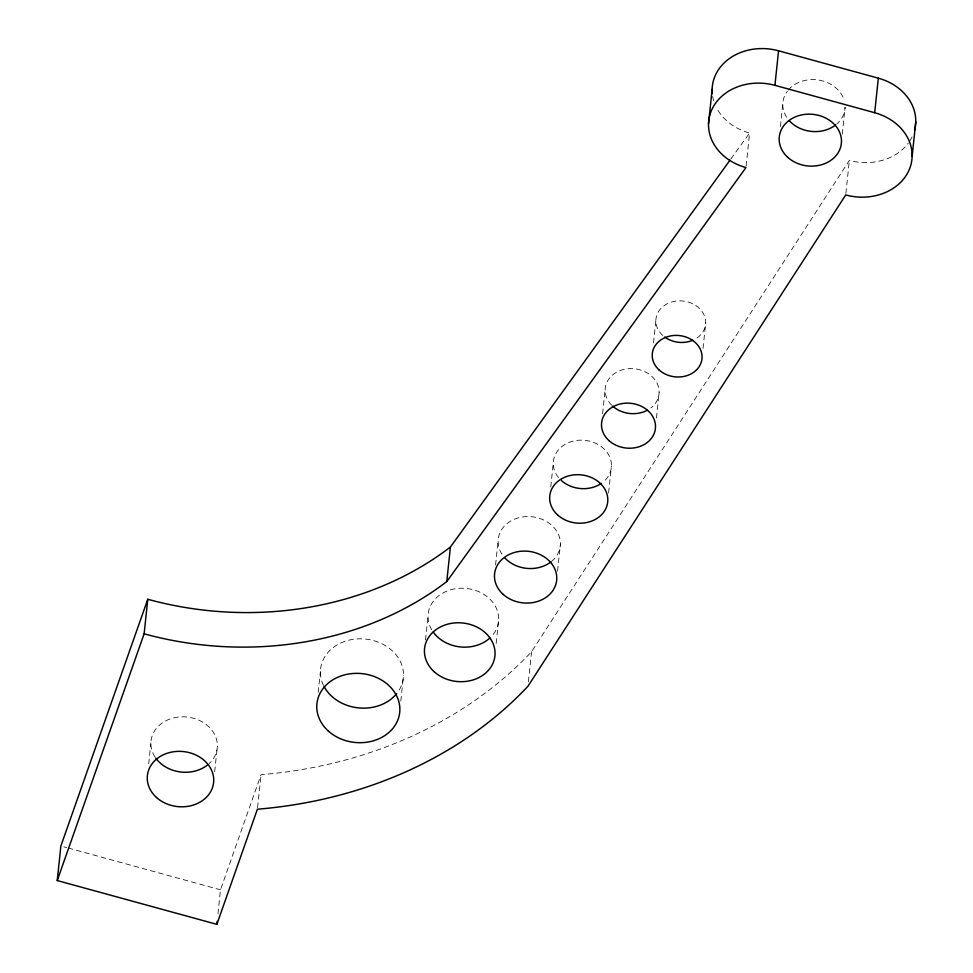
<?xml version="1.0" encoding="UTF-8"?>
<svg xmlns="http://www.w3.org/2000/svg" width="973" height="973" viewBox="0 0 973 973"><rect width="100%" height="100%" fill="white"/><g stroke="black" fill="none" stroke-linecap="round" stroke-linejoin="round"><path stroke-width="0.73" stroke-dasharray="4.87 3.65" d="M148.687 763.914L150.888 742.885M214.68 771.723L217.368 746.194M217.964 913.842L220.482 889.809L261.044 774.666A409.937 340.659 6 0 0 531.562 651.74L849.356 160.411A52.031 43.238 6 0 0 908.271 143.153M257.565 807.699L261.044 774.666M318.195 692.448L320.409 671.419M400.803 701.071L403.491 675.542M425.529 639.966L428.059 615.933M495.561 565.033L498.091 541M496.157 643.469L498.675 619.436M528.4 681.781L531.562 651.74M550.754 486.999L553.272 462.966M557.565 571.127L560.399 544.089M602.603 413.817L605.121 389.796M608.599 492.885L611.433 465.848M653.491 342.946L655.863 320.421M656.447 418.001L659.135 392.472M703.029 348.419L705.717 322.89M746.121 166.079L749.587 133.033A52.031 43.238 6 0 1 716.335 107.431M780.431 126.587L782.791 104.05M842.265 134.177L845.111 107.152A31.221 25.943 6 0 1 836.671 124.13M845.878 193.457L849.356 160.411M730.893 158.915L749.587 133.033M63.792 846.814L66.723 847.617M68.183 848.018L220.482 889.809M713.635 100.62A52.031 43.238 6 0 1 712.662 96.424M912.054 136.938A52.031 43.238 6 0 1 909.123 141.961M154.999 756.958A33.301 27.67 6 0 1 164.838 721.346A33.301 27.67 6 0 1 208.781 726.746A33.301 27.67 6 0 1 209.134 763.61M786.646 117.247A31.221 25.943 6 0 1 787.291 91.28M788.166 90.173A31.221 25.943 6 0 1 819.461 80.2A31.221 25.943 6 0 1 844.211 100.377M323.523 685.43A41.62 34.59 6 0 1 365.143 639.042A41.62 34.59 6 0 1 397.495 692.569M558.478 477.475A29.141 24.216 6 0 1 564.535 444.673A29.141 24.216 6 0 1 604.379 449.271A29.141 24.216 6 0 1 602.494 482.559M501.934 554.184A31.221 25.943 6 0 1 511.907 520.397A31.221 25.943 6 0 1 553.528 527.05A31.221 25.943 6 0 1 550.815 561.993M431.708 629.726A35.381 29.397 6 0 1 442.861 593.044A35.381 29.397 6 0 1 488.495 597.799A35.381 29.397 6 0 1 491.876 635.989M611.689 405.194A27.049 22.488 6 0 1 614.121 373.766A27.049 22.488 6 0 1 651.946 376.466A27.049 22.488 6 0 1 650.828 407.991M662.795 335.466A24.97 20.749 6 0 1 664.741 305.218A24.97 20.749 6 0 1 700.876 309.998A24.97 20.749 6 0 1 694.199 339.613"/><path stroke-width="1.46" d="M712.285 93.578A52.031 43.238 6 0 1 778.558 50.791L878.315 78.168L874.691 112.71A52.031 43.238 6 0 1 910.083 167.514A52.031 43.238 6 0 1 845.719 194.953L527.925 686.281A409.937 340.659 6 0 1 257.407 809.208L216.857 924.35L57.237 880.553L60.861 846.011L147.774 599.271A312.175 259.414 6 0 0 450.414 547.021L730.005 160.144M57.237 880.553L144.138 633.812L147.774 599.271M216.857 924.35L217.174 921.346M144.138 633.812A312.175 259.414 6 0 0 446.777 581.562L450.414 547.021M708.514 123.875L712.139 89.334M446.777 581.562L745.963 167.575A52.031 43.238 6 0 1 710.558 112.771A52.031 43.238 6 0 1 774.922 85.332L778.558 50.791M912.139 156.41L915.763 121.868M774.922 85.332L874.691 112.71M878.315 78.168A52.031 43.238 6 0 1 914.547 130.273M207.14 765.289A33.301 27.67 6 0 1 155.716 758.016M835.527 125.055A31.221 25.943 6 0 1 789.334 120.737M396.668 693.627A41.62 34.59 6 0 1 358.769 707.918A41.62 34.59 6 0 1 324.143 686.646M601.375 483.374A29.141 24.216 6 0 1 561.372 480.516M550.815 561.993A31.221 25.943 6 0 1 504.622 557.687M489.942 637.947A35.381 29.397 6 0 1 433.192 632.012M647.544 410.12A27.049 22.488 6 0 1 612.637 406.094M692.8 340.258A24.97 20.749 6 0 1 664.693 337.011M156.507 797.495A33.301 27.67 6 0 0 212.418 787.838A33.301 27.67 6 0 0 172.562 751.91A33.301 27.67 6 0 0 156.507 797.495M787.838 157.407A31.221 25.943 6 0 0 840.246 148.358A31.221 25.943 6 0 0 802.883 114.668A31.221 25.943 6 0 0 787.838 157.407M328.327 731.039A41.62 34.59 6 0 0 398.225 718.974A41.62 34.59 6 0 0 348.395 674.058A41.62 34.59 6 0 0 328.327 731.039M557.736 515.058A29.141 24.216 6 0 0 606.666 506.617A29.141 24.216 6 0 0 571.783 475.177A29.141 24.216 6 0 0 557.736 515.058M503.126 594.345A31.221 25.943 6 0 0 555.547 585.296A31.221 25.943 6 0 0 518.183 551.618A31.221 25.943 6 0 0 503.126 594.345M434.25 671.796A35.381 29.397 6 0 0 493.652 661.543A35.381 29.397 6 0 0 451.302 623.365A35.381 29.397 6 0 0 434.25 671.796M609.001 440.635A27.049 22.488 6 0 0 654.44 432.79A27.049 22.488 6 0 0 622.051 403.6A27.049 22.488 6 0 0 609.001 440.635M659.159 370.008A24.97 20.749 6 0 0 701.095 362.759A24.97 20.749 6 0 0 671.2 335.819A24.97 20.749 6 0 0 659.159 370.008"/></g></svg>
